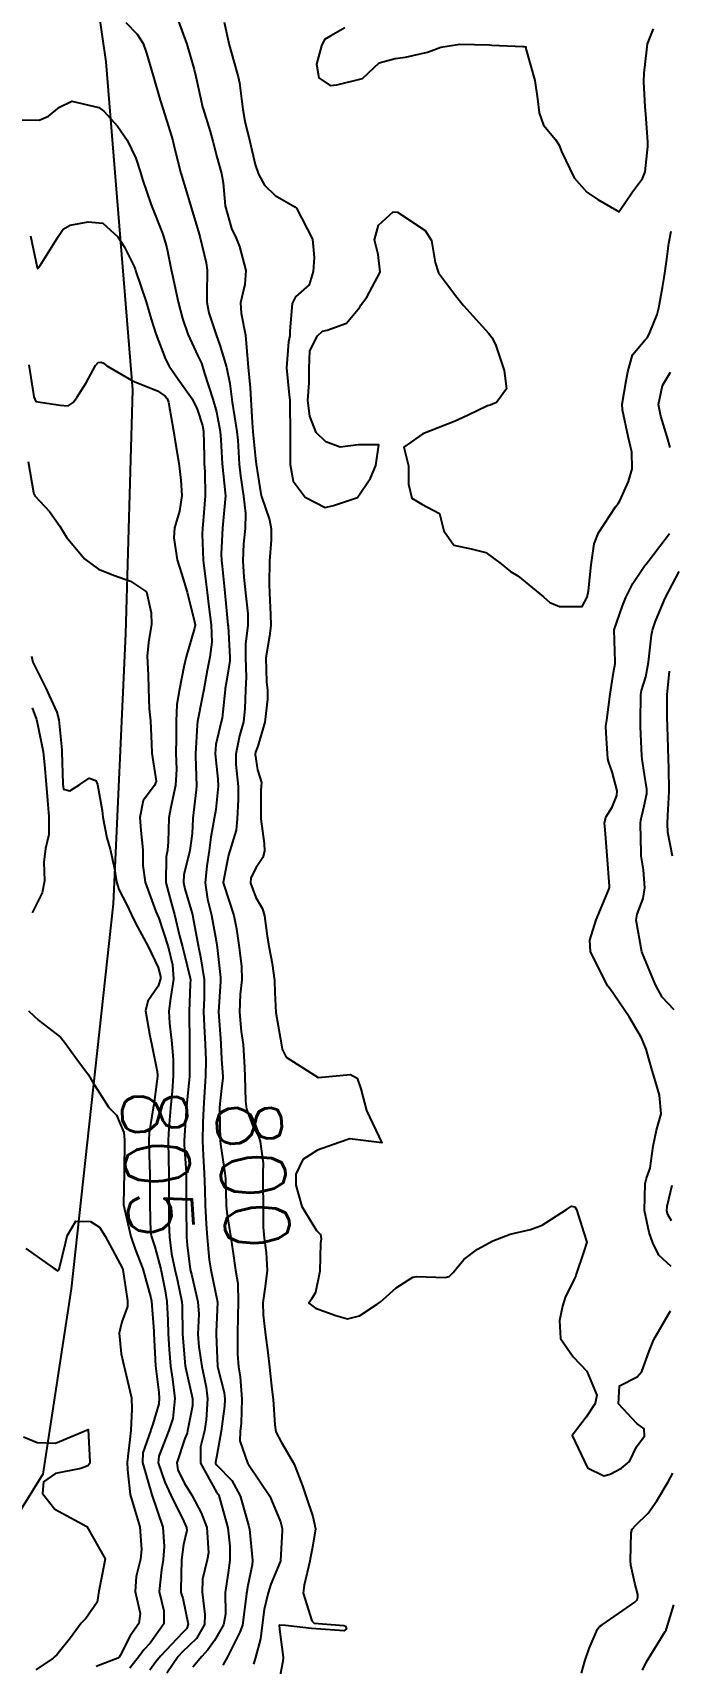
# Model space of a CAD drawing. Header units: metres. Extents: x 307586 to 320046, y 7427249 to 7434250.
# Drawn here: x 319576.8 to 319616.2, y 7427948.2 to 7428049.3 of the extents above; entities that cross this region are included whole.
import ezdxf
from ezdxf.enums import TextEntityAlignment as Align

# ---------------------------------------------------------------- set-up
doc = ezdxf.new("R2010")
doc.units = ezdxf.units.M
doc.header["$MEASUREMENT"] = 0
for name, color, linetype in [('Cotas', 45, 'Continuous'), ('Curvas de Nivel 1m', 11, 'Continuous'), ('Curvas de Nivel 5m', 15, 'Continuous'), ('Vias Secundárias', 230, 'Continuous')]:
    doc.layers.add(name, color=color, linetype=linetype)
doc.styles.add('Style-STANDARD', font='STANDARD.shx')

msp = doc.modelspace()

# ---------------------------------------------------------------- linework, layer by layer
at = {"layer": 'Curvas de Nivel 1m', "flags": 128}
for points, elevation in [([(319585.8, 7428050.07), (319586.34, 7428048.6), (319586.79, 7428047.03), (319586.89, 7428046.59), (319587.21, 7428045.18), (319587.31, 7428044.69), (319587.34, 7428044.59), (319587.78, 7428043.17), (319587.95, 7428042.58), (319588.19, 7428041.6), (319588.49, 7428040.57), (319588.58, 7428040), (319588.72, 7428038.57), (319589.11, 7428037.15), (319589.39, 7428036.56), (319589.6, 7428036.05), (319589.99, 7428034.55), (319589.94, 7428033.69), (319589.66, 7428032.55), (319589.7, 7428031.9), (319589.97, 7428030.55), (319590.05, 7428029.52), (319590.14, 7428028.55), (319590.27, 7428027.27), (319590.31, 7428026.55), (319590.38, 7428025.13), (319590.43, 7428024.55), (319590.6, 7428022.89), (319590.64, 7428022.54), (319590.92, 7428020.71), (319590.96, 7428020.54), (319591.45, 7428019.09), (319591.57, 7428018.53), (319591.57, 7428017.84), (319591.45, 7428016.53), (319591.44, 7428015.12), (319591.45, 7428014.53), (319591.52, 7428013.22), (319591.55, 7428012.53), (319591.46, 7428011.88), (319591.23, 7428010.53), (319591.28, 7428009.04), (319591.33, 7428008.53), (319591.33, 7428007.96), (319591.18, 7428006.53), (319590.73, 7428005.05), (319590.59, 7428004.68), (319590.57, 7428004.54), (319590.71, 7428003.57), (319590.96, 7428002.79), (319590.95, 7428002.54), (319590.92, 7428002.32), (319590.93, 7428000.54), (319591.13, 7427999.01), (319591.14, 7427998.53), (319591.04, 7427998.14), (319590.64, 7427997.52), (319590.3, 7427996.88), (319590.28, 7427996.54), (319590.61, 7427995.66), (319591.03, 7427994.95), (319591.16, 7427994.53), (319591.32, 7427993.26), (319591.44, 7427992.53), (319591.62, 7427991.57), (319591.76, 7427990.52), (319591.79, 7427989.76), (319591.85, 7427988.52), (319592.14, 7427986.88), (319592.2, 7427986.51), (319592.25, 7427986.26), (319592.5, 7427985.76), (319594.48, 7427984.49), (319596.49, 7427984.68), (319596.89, 7427984.46), (319597.13, 7427983.8), (319597.47, 7427982.45), (319598.43, 7427980.44), (319596.44, 7427980.68), (319595.78, 7427980.47), (319594.43, 7427979.98), (319593.52, 7427979.4), (319593.09, 7427978.5), (319593.09, 7427977.81), (319593.46, 7427976.5), (319594.37, 7427975.01), (319594.63, 7427974.75), (319594.66, 7427974.49), (319594.63, 7427974.22), (319594.59, 7427972.49), (319594.32, 7427971.16), (319594.06, 7427970.75), (319593.9, 7427970.49), (319594.31, 7427970.18), (319595.57, 7427969.73), (319596.3, 7427969.52), (319597.04, 7427969.72), (319598.14, 7427970.44), (319598.25, 7427970.51), (319598.31, 7427970.56), (319599.31, 7427971.45), (319600.34, 7427972.1), (319600.59, 7427972.16), (319602.34, 7427972.09), (319602.59, 7427972.14), (319602.84, 7427972.39), (319603.51, 7427973.21), (319604.36, 7427973.85), (319605.3, 7427974.36), (319606.37, 7427974.77), (319607.63, 7427975.07), (319608.37, 7427975.33), (319609.86, 7427976.31), (319610.17, 7427976.51), (319610.39, 7427976.47), (319610.49, 7427976.3), (319610.95, 7427974.86), (319611.13, 7427974.28), (319610.94, 7427973.7), (319610.46, 7427972.29), (319610.44, 7427972.19), (319610.34, 7427971.98), (319609.78, 7427970.84), (319609.62, 7427970.3), (319609.43, 7427969.43), (319609.5, 7427968.3), (319610.28, 7427967.17), (319611.12, 7427966.28), (319611.74, 7427964.78), (319611.65, 7427964.28), (319611.09, 7427963.42), (319610.22, 7427962.29), (319611.18, 7427960.28), (319612.19, 7427959.79), (319612.57, 7427959.88), (319613.27, 7427960.26), (319613.77, 7427960.68), (319614.21, 7427961.58), (319614.49, 7427961.98), (319614.7, 7427962.24), (319614.68, 7427962.69), (319614.23, 7427963.03), (319613.1, 7427964.26), (319613.15, 7427965.37), (319614.26, 7427965.93), (319614.53, 7427966.25), (319615, 7427967.52), (319615.28, 7427968.24), (319616.31, 7427970.01)], 799), ([(319588.66, 7428049.96), (319588.96, 7428048.56), (319589.24, 7428047.52), (319589.51, 7428046.56), (319589.59, 7428046.19), (319589.8, 7428044.55), (319589.94, 7428043.81), (319590.24, 7428042.55), (319590.58, 7428041.13), (319590.77, 7428040.54), (319591.15, 7428039.84), (319591.81, 7428039.2), (319593.03, 7428038.51), (319593.13, 7428038.42), (319594.12, 7428036.5), (319594.22, 7428035.37), (319594.16, 7428034.5), (319593.92, 7428033.66), (319593.07, 7428032.92), (319592.87, 7428032.51), (319592.73, 7428030.82), (319592.71, 7428030.51), (319592.64, 7428030.13), (319592.51, 7428028.52), (319592.68, 7428026.82), (319592.72, 7428026.51), (319592.73, 7428026.26), (319592.75, 7428024.51), (319592.74, 7428024.29), (319592.74, 7428022.51), (319592.93, 7428021.49), (319593.68, 7428020.5), (319594.91, 7428019.85), (319595.42, 7428019.97), (319596.91, 7428020.47), (319597.71, 7428021.68), (319598.06, 7428022.45), (319598.24, 7428023.74), (319596.96, 7428023.75), (319595.84, 7428023.59), (319594.96, 7428023.92), (319594.36, 7428024.5), (319593.97, 7428025.51), (319593.83, 7428026.5), (319593.92, 7428027.58), (319593.92, 7428028.5), (319593.95, 7428029.57), (319594.43, 7428030.5), (319594.74, 7428030.79), (319595.04, 7428030.85), (319596.24, 7428031.29), (319597.06, 7428032.27), (319597.13, 7428032.4), (319597.17, 7428032.47), (319597.49, 7428032.89), (319598.32, 7428034.45), (319598.19, 7428035.55), (319597.97, 7428036.46), (319598.21, 7428037.36), (319599.13, 7428038.2), (319599.39, 7428038.18), (319601.11, 7428037.04), (319601.5, 7428036.41), (319601.72, 7428035.04), (319601.94, 7428034.41), (319602.43, 7428033.75), (319603.07, 7428032.9), (319603.48, 7428032.39), (319605.04, 7428030.67), (319605.27, 7428030.37), (319605.49, 7428029.91), (319606, 7428028.36), (319606.14, 7428027.21), (319605.53, 7428026.36), (319605.14, 7428026.21), (319604.98, 7428026.15), (319603.78, 7428025.58), (319602.97, 7428025.21), (319600.96, 7428024.42), (319599.79, 7428023.6), (319600.08, 7428022.43), (319600.07, 7428021.29), (319600.28, 7428020.43), (319600.91, 7428020.05), (319601.99, 7428019.49), (319602.26, 7428018.4), (319602.88, 7428017.51), (319603.97, 7428017.28), (319604.87, 7428017.07), (319605.82, 7428016.36), (319606.4, 7428015.89), (319606.86, 7428015.61), (319608.44, 7428014.32), (319608.84, 7428013.95), (319609.44, 7428013.71), (319610.84, 7428013.71), (319611.16, 7428014.3), (319611.24, 7428014.69), (319611.4, 7428016.29), (319611.58, 7428017.59), (319611.85, 7428018.29), (319612.91, 7428019.9), (319613.07, 7428020.11), (319613.18, 7428020.27), (319613.72, 7428021.47), (319613.95, 7428022.26), (319613.92, 7428023.29), (319613.7, 7428024.26), (319613.34, 7428025.91), (319613.33, 7428026.27), (319613.57, 7428027.7), (319613.67, 7428028.26), (319613.96, 7428029.33), (319614.74, 7428030.25), (319614.89, 7428030.4), (319615.04, 7428030.7), (319615.48, 7428031.82), (319615.6, 7428032.24), (319615.83, 7428033.49), (319615.94, 7428034.24), (319616.08, 7428035.25), (319616.21, 7428036.24), (319616.35, 7428037)], 798), ([(319596.13, 7428049.61), (319595.26, 7428049.11), (319594.86, 7428048.89), (319594.68, 7428048.5), (319594.38, 7428047.35), (319594.52, 7428046.5), (319595.22, 7428046.03), (319595.63, 7428046.08), (319597.22, 7428046.47), (319598.26, 7428047.43), (319599.24, 7428047.71), (319599.9, 7428047.78), (319601.25, 7428048.09), (319601.49, 7428048.18), (319602.08, 7428048.41), (319603.26, 7428048.6), (319605.08, 7428048.55), (319605.25, 7428048.53), (319607.17, 7428048.44), (319607.25, 7428048.44), (319607.34, 7428048.43), (319607.35, 7428048.35), (319607.36, 7428048.24), (319607.9, 7428046.34), (319608.07, 7428045.2), (319608.17, 7428044.34), (319608.44, 7428043.57), (319609.19, 7428042.67), (319609.41, 7428042.32), (319609.56, 7428041.93), (319610.34, 7428040.31), (319611.14, 7428039.42), (319611.81, 7428038.96), (319612.98, 7428038.27), (319613.13, 7428038.19), (319613.16, 7428038.24), (319613.17, 7428038.27), (319613.97, 7428039.43), (319614.58, 7428040.26), (319614.74, 7428040.67), (319614.91, 7428042.25), (319614.91, 7428042.53), (319614.79, 7428044.25), (319614.75, 7428044.71), (319614.67, 7428046.26), (319614.69, 7428046.8), (319614.84, 7428048.25), (319614.9, 7428048.61), (319615.27, 7428049.54)], 797), ([(319576.01, 7428043.9), (319577.19, 7428043.87), (319577.77, 7428044.12), (319578.45, 7428044.69), (319579.21, 7428045.05), (319580.89, 7428044.66), (319581.2, 7428044.44), (319582.04, 7428043.5), (319582.63, 7428042.64), (319583.17, 7428041.53), (319583.46, 7428040.63), (319583.59, 7428040.19), (319584.12, 7428038.62), (319584.81, 7428036.91), (319584.92, 7428036.61), (319585.1, 7428035.96), (319585.37, 7428034.61), (319585.44, 7428034.25), (319585.8, 7428032.6), (319586.07, 7428031.57), (319586.4, 7428030.6), (319587.02, 7428029.26), (319587.24, 7428028.81), (319587.31, 7428028.59), (319587.43, 7428028.16), (319587.95, 7428026.58), (319588.18, 7428025.78), (319588.4, 7428024.57), (319588.44, 7428024.05), (319588.52, 7428022.57), (319588.72, 7428020.76), (319588.73, 7428020.56), (319588.71, 7428020.36), (319588.55, 7428018.57), (319588.47, 7428016.97), (319588.48, 7428016.57), (319588.52, 7428016.22), (319588.69, 7428014.56), (319588.82, 7428013.24), (319588.88, 7428012.56), (319588.89, 7428012.49), (319589.01, 7428010.56), (319589, 7428010.35), (319588.78, 7428008.95), (319588.72, 7428008.62), (319588.71, 7428008.56), (319588.52, 7428006.79), (319588.47, 7428006.56), (319588.14, 7428005.16), (319588.1, 7428004.57), (319588.26, 7428003.01), (319588.27, 7428002.56), (319588.13, 7428001.12), (319588.04, 7428000.57), (319587.82, 7427999.41), (319587.71, 7427998.57), (319587.58, 7427997.63), (319587.47, 7427996.57), (319587.62, 7427995.56), (319587.87, 7427994.57), (319588.16, 7427992.98), (319588.22, 7427992.56), (319588.42, 7427990.7), (319588.43, 7427990.56), (319588.43, 7427990.44), (319588.3, 7427988.56), (319588.44, 7427986.63), (319588.45, 7427986.56), (319588.49, 7427985.63), (319588.57, 7427984.56), (319588.56, 7427984.48), (319588.47, 7427983.63), (319588.37, 7427982.65), (319588.37, 7427982.56), (319588.41, 7427980.58), (319588.41, 7427980.56), (319588.43, 7427980.36), (319588.7, 7427978.56), (319588.73, 7427978.23), (319588.78, 7427976.56), (319588.82, 7427976.11), (319589.07, 7427974.55), (319589.18, 7427973.73), (319589.36, 7427972.55), (319589.49, 7427971.71), (319589.51, 7427970.54), (319589.49, 7427969.73), (319589.47, 7427968.54), (319589.47, 7427967.34), (319589.54, 7427966.54), (319589.64, 7427965.92), (319589.75, 7427964.54), (319589.7, 7427963.06), (319589.64, 7427962.54), (319589.63, 7427961.96), (319590.12, 7427960.53), (319590.15, 7427960.49), (319590.19, 7427960.43), (319591.48, 7427958.52), (319592.15, 7427956.94), (319592.25, 7427956.51), (319592.25, 7427956.4), (319592.14, 7427954.51), (319592.12, 7427954.46), (319591.55, 7427953.07), (319591.37, 7427952.52), (319591.12, 7427951.49), (319591.01, 7427950.52), (319590.91, 7427949.68), (319590.6, 7427948.52), (319590.47, 7427948.11)], 801), ([(319576.64, 7428036.71), (319577.06, 7428034.73), (319577.07, 7428034.71), (319577.08, 7428034.68), (319577.11, 7428034.68), (319577.13, 7428034.71), (319577.25, 7428034.87), (319578.39, 7428036.69), (319578.67, 7428037.12), (319579.11, 7428037.37), (319580.22, 7428037.57), (319581.12, 7428037.5), (319582.06, 7428036.65), (319582.47, 7428036.01), (319583.08, 7428034.8), (319583.13, 7428034.63), (319583.16, 7428034.56), (319583.81, 7428032.62), (319584.13, 7428031.53), (319584.42, 7428030.62), (319585.02, 7428029.06), (319585.25, 7428028.61), (319585.8, 7428027.81), (319586.66, 7428026.59), (319586.98, 7428025.96), (319587.31, 7428024.93), (319587.36, 7428024.58), (319587.4, 7428023.03), (319587.42, 7428022.58), (319587.46, 7428022.06), (319587.47, 7428020.58), (319587.34, 7428019.03), (319587.3, 7428018.58), (319587.28, 7428018.19), (319587.34, 7428016.58), (319587.51, 7428015.24), (319587.6, 7428014.57), (319587.7, 7428013.7), (319587.84, 7428012.57), (319587.88, 7428011.49), (319587.76, 7428010.57), (319587.6, 7428009.75), (319587.38, 7428008.57), (319587.29, 7428008.05), (319587, 7428006.58), (319586.97, 7428006.35), (319586.88, 7428004.58), (319586.88, 7428004.42), (319586.93, 7428002.58), (319586.92, 7428002.34), (319586.71, 7428000.58), (319586.71, 7428000.54), (319586.66, 7427999.64), (319586.53, 7427998.58), (319586.16, 7427997.06), (319586.13, 7427996.59), (319586.22, 7427996.19), (319586.61, 7427994.87), (319586.68, 7427994.58), (319586.71, 7427994.47), (319587.06, 7427992.58), (319587.18, 7427991.97), (319587.4, 7427990.57), (319587.4, 7427989.43), (319587.36, 7427988.57), (319587.4, 7427987.69), (319587.48, 7427986.57), (319587.51, 7427985.55), (319587.5, 7427984.57), (319587.43, 7427983.61), (319587.36, 7427982.57), (319587.33, 7427981.69), (319587.31, 7427980.57), (319587.34, 7427979.65), (319587.42, 7427978.57), (319587.45, 7427977.52), (319587.47, 7427976.57), (319587.54, 7427975.4), (319587.6, 7427974.57), (319587.72, 7427973.19), (319587.82, 7427972.57), (319588.22, 7427970.66), (319588.23, 7427970.56), (319588.15, 7427968.7), (319588.15, 7427968.56), (319588.24, 7427966.58), (319588.24, 7427966.56), (319588.26, 7427966.48), (319588.65, 7427964.96), (319588.7, 7427964.55), (319588.68, 7427964.11), (319588.47, 7427962.56), (319588.2, 7427961.04), (319588.12, 7427960.64), (319588.12, 7427960.56), (319588.19, 7427960.45), (319589.12, 7427959.49), (319589.64, 7427958.54), (319590.15, 7427956.73), (319590.2, 7427956.53), (319590.21, 7427956.47), (319590.4, 7427954.53), (319590.38, 7427954.27), (319590.1, 7427952.87), (319590.05, 7427952.58), (319590.04, 7427952.53), (319590.04, 7427952.47), (319589.78, 7427950.53), (319589.62, 7427950.09), (319588.85, 7427948.55), (319588.56, 7427948.04)], 802), ([(319576.54, 7428028.71), (319576.83, 7428026.87), (319576.85, 7428026.71), (319576.98, 7428026.42), (319578.48, 7428026.19), (319578.98, 7428026.16), (319579.29, 7428026.36), (319579.52, 7428026.67), (319580.09, 7428027.58), (319580.67, 7428028.66), (319580.84, 7428028.84), (319581.02, 7428028.87), (319581.17, 7428028.81), (319581.37, 7428028.65), (319583, 7428027.68), (319584.51, 7428027.09), (319584.99, 7428026.76), (319585.11, 7428026.61), (319585.2, 7428026.39), (319585.51, 7428024.6), (319585.61, 7428023.95), (319585.83, 7428022.6), (319585.97, 7428021.55), (319586.02, 7428020.6), (319585.88, 7428019.62), (319585.58, 7428018.6), (319585.52, 7428017.97), (319585.74, 7428016.6), (319586.01, 7428015.75), (319586.36, 7428014.59), (319586.82, 7428012.77), (319586.85, 7428012.58), (319586.85, 7428012.54), (319586.81, 7428012.37), (319586.29, 7428010.59), (319586.16, 7428009.96), (319585.88, 7428008.59), (319585.72, 7428007.63), (319585.67, 7428006.6), (319585.67, 7428005.53), (319585.66, 7428004.6), (319585.69, 7428003.62), (319585.64, 7428002.6), (319585.34, 7428001.27), (319585.23, 7428000.6), (319585.18, 7427999.12), (319585.13, 7427998.6), (319585.06, 7427998.19), (319585.04, 7427996.6), (319585.36, 7427995.35), (319585.58, 7427994.6), (319585.88, 7427993.29), (319586.07, 7427992.59), (319586.17, 7427992.19), (319586.55, 7427990.65), (319586.56, 7427990.58), (319586.55, 7427990.29), (319586.47, 7427988.58), (319586.5, 7427986.58), (319586.5, 7427984.58), (319586.5, 7427984.56), (319586.48, 7427984.34), (319586.32, 7427982.72), (319586.31, 7427982.58), (319586.29, 7427982.42), (319586.18, 7427980.58), (319586.18, 7427980.33), (319586.29, 7427978.58), (319586.3, 7427976.67), (319586.3, 7427976.58), (319586.3, 7427976.49), (319586.32, 7427974.58), (319586.36, 7427974.1), (319586.55, 7427972.58), (319586.62, 7427972.29), (319587.02, 7427970.57), (319587.07, 7427969.81), (319587.02, 7427968.57), (319587.07, 7427967.78), (319587.26, 7427966.57), (319587.54, 7427965.28), (319587.62, 7427964.57), (319587.54, 7427963.25), (319587.43, 7427962.57), (319587.18, 7427961.59), (319587.18, 7427960.57), (319588.17, 7427958.77), (319588.27, 7427958.65), (319588.32, 7427958.56), (319588.39, 7427958.34), (319588.87, 7427956.55), (319589, 7427955.42), (319589.01, 7427954.55), (319588.9, 7427953.76), (319588.72, 7427952.55), (319588.73, 7427951.2), (319588.61, 7427950.55), (319588.06, 7427949.56), (319587.63, 7427948.99), (319587.26, 7427948.57), (319586.71, 7427947.91)], 803), ([(319616.29, 7428023.57), (319616.11, 7428024.24), (319615.71, 7428025.51), (319615.58, 7428026.24), (319615.82, 7428027.42), (319616.32, 7428028.24)], 799), ([(319576.51, 7428022.71), (319576.84, 7428020.79), (319576.86, 7428020.71), (319576.91, 7428020.57), (319577.82, 7428019.61), (319578.47, 7428018.69), (319578.88, 7428018.01), (319580, 7428016.67), (319580.86, 7428016.02), (319581.85, 7428015.64), (319582.85, 7428015.29), (319583.83, 7428014.62), (319584.13, 7428013.31), (319584.15, 7428012.62), (319583.95, 7428011.47), (319583.88, 7428010.62), (319583.94, 7428009.46), (319583.96, 7428008.62), (319584.01, 7428007.36), (319584.08, 7428006.62), (319584.14, 7428005.2), (319584.17, 7428004.62), (319584.43, 7428002.88), (319584.34, 7428002.61), (319583.63, 7428001.68), (319583.42, 7428000.62), (319583.48, 7427999.81), (319583.6, 7427998.62), (319583.61, 7427997.65), (319583.75, 7427996.62), (319584.42, 7427994.8), (319584.5, 7427994.61), (319584.6, 7427994.37), (319585.17, 7427992.6), (319585.45, 7427991.49), (319585.51, 7427990.6), (319585.33, 7427989.39), (319585.23, 7427988.6), (319585.26, 7427987.86), (319585.4, 7427986.6), (319585.48, 7427985.59), (319585.48, 7427984.6), (319585.42, 7427983.65), (319585.32, 7427982.6), (319585.21, 7427981.36), (319585.17, 7427980.6), (319585.19, 7427979.37), (319585.22, 7427978.6), (319585.23, 7427977.76), (319585.23, 7427976.6), (319585.23, 7427975.46), (319585.26, 7427974.6), (319585.39, 7427973.55), (319585.6, 7427972.59), (319585.73, 7427971.99), (319586.02, 7427970.58), (319586.04, 7427970.32), (319586.06, 7427968.58), (319586.24, 7427966.6), (319586.24, 7427966.58), (319586.25, 7427966.56), (319586.26, 7427966.5), (319586.69, 7427964.58), (319586.69, 7427964.12), (319586.38, 7427962.58), (319586.35, 7427962.44), (319586.21, 7427962.11), (319585.72, 7427960.59), (319585.77, 7427960.16), (319586.18, 7427959.36), (319586.64, 7427958.58), (319587.23, 7427957.49), (319587.57, 7427956.57), (319587.68, 7427955.01), (319587.6, 7427954.57), (319587.3, 7427953.37), (319587.28, 7427952.57), (319587.46, 7427951.18), (319587.43, 7427950.57), (319586.94, 7427949.69), (319586.06, 7427948.86), (319585.8, 7427948.58), (319585.09, 7427947.54)], 804), ([(319616.35, 7427972.78), (319615.6, 7427973.48), (319615.23, 7427974.24), (319614.99, 7427974.87), (319614.71, 7427976.25), (319614.75, 7427977.9), (319614.83, 7427978.24), (319615.05, 7427978.88), (319615.25, 7427980.24), (319615.45, 7427981.23), (319615.73, 7427982.23), (319615.64, 7427983.4), (319615.38, 7427984.24), (319615.18, 7427984.93), (319614.81, 7427986.25), (319614.51, 7427986.95), (319613.75, 7427988.26), (319612.55, 7427990.02), (319612.44, 7427990.16), (319612.37, 7427990.27), (319612.18, 7427990.66), (319611.36, 7427992.29), (319611.31, 7427993.01), (319611.7, 7427994.28), (319612.5, 7427996.15), (319612.54, 7427996.27), (319612.54, 7427996.36), (319612.4, 7427998.27), (319612.26, 7427999.87), (319612.23, 7428000.28), (319612.31, 7428000.64), (319612.69, 7428001.26), (319612.99, 7428001.98), (319613.01, 7428002.27), (319612.71, 7428003.46), (319612.49, 7428004.04), (319612.44, 7428004.27), (319612.32, 7428005.85), (319612.31, 7428006.28), (319612.36, 7428006.67), (319612.58, 7428008.27), (319612.79, 7428009.61), (319612.88, 7428010.18), (319612.89, 7428010.27), (319612.82, 7428012.27), (319613.34, 7428013.76), (319613.54, 7428014.26), (319613.98, 7428015.14), (319614.73, 7428016.25), (319614.79, 7428016.32), (319614.87, 7428016.41), (319615.66, 7428017.46), (319616.25, 7428018.23)], 799), ([(319616.44, 7427998.22), (319616.15, 7427999.71), (319616.12, 7428000.23), (319616.16, 7428000.75), (319616.23, 7428002.23), (319616.22, 7428003.73), (319616.2, 7428004.23), (319616.15, 7428005.65), (319616.14, 7428006.23), (319616.11, 7428006.87), (319616.1, 7428008.23), (319616.26, 7428009.7)], 801), ([(319576.75, 7428007.43), (319577.01, 7428006.7), (319577.11, 7428006.32), (319577.43, 7428004.69), (319577.52, 7428003.88), (319577.61, 7428002.69), (319577.7, 7428001.68), (319577.79, 7428000.69), (319577.79, 7427999.56), (319577.58, 7427998.69), (319577.47, 7427997.86), (319577.52, 7427996.69), (319577.37, 7427995.94), (319576.75, 7427994.7)], 806), ([(319576.53, 7427988.62), (319577.17, 7427988.04), (319578.51, 7427987), (319578.75, 7427986.68), (319579.52, 7427985.64), (319580.24, 7427984.66), (319580.48, 7427984.23), (319581.5, 7427982.64), (319581.97, 7427982.16), (319582.44, 7427981.09), (319582.48, 7427980.63), (319582.48, 7427980.58), (319582.46, 7427978.63), (319582.46, 7427978.58), (319582.41, 7427976.63), (319582.42, 7427976.59), (319582.86, 7427974.63), (319583.14, 7427973.84), (319583.6, 7427972.62), (319584.11, 7427970.82), (319584.14, 7427970.61), (319584.29, 7427968.76), (319584.3, 7427968.62), (319584.39, 7427966.61), (319584.59, 7427964.95), (319584.63, 7427964.6), (319584.59, 7427964.25), (319584.22, 7427963), (319584.13, 7427962.7), (319584.1, 7427962.61), (319583.6, 7427961.21), (319583.58, 7427960.62), (319584.17, 7427958.61), (319584.84, 7427956.6), (319584.93, 7427955.4), (319584.86, 7427954.6), (319584.76, 7427953.95), (319584.63, 7427952.6), (319584.9, 7427951.42), (319584.9, 7427950.6), (319584.06, 7427949.41), (319583.67, 7427949), (319583.41, 7427948.62), (319582.81, 7427947.85)], 806), ([(319576.35, 7427973.88), (319578.05, 7427972.68), (319578.33, 7427972.51), (319578.42, 7427972.59), (319578.44, 7427972.68), (319578.82, 7427974.21), (319578.92, 7427974.67), (319579.45, 7427975.59), (319580.37, 7427975.57), (319580.93, 7427975.21), (319581.28, 7427974.65), (319582.33, 7427972.68), (319582.36, 7427972.63), (319582.37, 7427972.59), (319582.66, 7427970.63), (319582.65, 7427970.29), (319582.3, 7427969.33), (319582.14, 7427968.63), (319582.27, 7427967.36), (319582.43, 7427966.63), (319582.5, 7427966.39), (319582.91, 7427964.62), (319582.93, 7427963.92), (319582.87, 7427962.62), (319582.8, 7427962.03), (319582.64, 7427960.63), (319582.65, 7427960.16), (319582.83, 7427958.62), (319583.11, 7427957.66), (319583.42, 7427956.62), (319583.53, 7427955.22), (319583.47, 7427954.62), (319583.2, 7427953.53), (319583.13, 7427952.62), (319583.45, 7427951.25), (319583.37, 7427950.62), (319582.83, 7427949.86), (319582.21, 7427948.63), (319582.14, 7427948.54), (319582.05, 7427948.48), (319580.72, 7427947.96)], 807), ([(319576.21, 7427962.2), (319577.05, 7427961.85), (319578.2, 7427961.81), (319580.21, 7427962.65), (319580.33, 7427960.65), (319580.31, 7427960.53), (319580.19, 7427960.41), (319579.77, 7427960.24), (319578.19, 7427959.92), (319577.45, 7427959.42), (319577.38, 7427958.69), (319578.16, 7427957.72), (319580.14, 7427956.65), (319581.27, 7427954.64), (319581.08, 7427953.67), (319580.88, 7427952.64), (319580.78, 7427951.95), (319580.08, 7427950.94), (319579.79, 7427950.65), (319579.12, 7427949.73), (319578.27, 7427948.68), (319578.16, 7427948.57), (319578.05, 7427948.48), (319576.98, 7427947.75)], 808), ([(319614.57, 7427947.72), (319614.82, 7427948.24), (319615.98, 7427950.13), (319616.04, 7427950.22), (319616.05, 7427950.24), (319616.07, 7427950.3), (319616.52, 7427951.79)], 801)]:
    msp.add_lwpolyline(points, dxfattribs=dict(at, elevation=elevation))
at = {"layer": 'Curvas de Nivel 5m', "flags": 128}
for points, elevation in [([(319582.56, 7428049.93), (319583.26, 7428049.22), (319583.62, 7428048.63), (319583.83, 7428048.04), (319584.25, 7428046.62), (319584.69, 7428045.13), (319584.85, 7428044.61), (319585.19, 7428043.49), (319585.46, 7428042.61), (319585.55, 7428042.23), (319585.97, 7428040.6), (319586.31, 7428039.43), (319586.57, 7428038.6), (319587.11, 7428036.81), (319587.16, 7428036.59), (319587.53, 7428035.03), (319587.59, 7428034.58), (319587.57, 7428033.09), (319587.58, 7428032.58), (319587.7, 7428031.93), (319588.15, 7428030.57), (319588.39, 7428029.93), (319588.8, 7428028.56), (319589, 7428027.55), (319589.12, 7428026.56), (319589.15, 7428026.39), (319589.44, 7428024.56), (319589.49, 7428024.02), (319589.58, 7428022.55), (319589.66, 7428021.82), (319589.85, 7428020.55), (319589.98, 7428019.47), (319589.95, 7428018.55), (319589.84, 7428017.59), (319589.81, 7428016.55), (319589.87, 7428015.54), (319589.98, 7428014.55), (319590.12, 7428013.26), (319590.12, 7428012.55), (319589.98, 7428011.37), (319589.97, 7428010.55), (319590.01, 7428009.32), (319589.98, 7428008.55), (319589.94, 7428007.36), (319589.84, 7428006.55), (319589.6, 7428005.69), (319589.37, 7428004.55), (319589.37, 7428003.9), (319589.51, 7428002.55), (319589.51, 7428001.73), (319589.45, 7428000.55), (319589.39, 7427999.83), (319589, 7427998.56), (319588.92, 7427998.29), (319588.63, 7427996.82), (319588.59, 7427996.59), (319588.59, 7427996.56), (319588.62, 7427996.45), (319589.25, 7427994.55), (319589.42, 7427993.72), (319589.58, 7427992.55), (319589.73, 7427991.38), (319589.74, 7427990.55), (319589.65, 7427989.66), (319589.59, 7427988.55), (319589.71, 7427987.35), (319589.82, 7427986.55), (319589.91, 7427985.12), (319589.94, 7427984.55), (319589.98, 7427983.02), (319590.04, 7427982.54), (319590.44, 7427981.44), (319590.77, 7427980.86), (319590.89, 7427980.53), (319591.06, 7427979.17), (319591.05, 7427978.53), (319591.04, 7427977.89), (319591.06, 7427976.53), (319591.06, 7427975.22), (319591.12, 7427974.53), (319591.25, 7427973.63), (319591.32, 7427972.53), (319591.18, 7427971.38), (319591.05, 7427970.52), (319591.06, 7427969.77), (319591.21, 7427968.52), (319591.36, 7427967.44), (319591.45, 7427966.52), (319591.6, 7427965.17), (319591.68, 7427964.52), (319591.79, 7427962.95), (319591.86, 7427962.51), (319592.21, 7427961.86), (319592.98, 7427960.5), (319593.51, 7427959.17), (319593.74, 7427958.49), (319594.15, 7427957.27), (319594.31, 7427956.49), (319594.13, 7427955.36), (319593.98, 7427954.64), (319593.95, 7427954.49), (319593.6, 7427953), (319593.55, 7427952.5), (319594.08, 7427950.78), (319594.22, 7427950.64), (319596.07, 7427950.51), (319596.18, 7427950.46), (319596.23, 7427950.3), (319596.07, 7427950.18), (319595.8, 7427950.2), (319594.07, 7427950.31), (319592.45, 7427950.51), (319592.07, 7427950.53), (319592.06, 7427950.52), (319592.07, 7427950.28), (319592.31, 7427948.51), (319592.28, 7427948.28), (319592.03, 7427946.99)], 800), ([(319616.54, 7427988.7), (319615.8, 7427989.48), (319615.38, 7427990.24), (319614.58, 7427992.19), (319614.56, 7427992.25), (319614.54, 7427992.29), (319614.18, 7427994.25), (319614.24, 7427994.62), (319614.62, 7427995.59), (319614.72, 7427996.25), (319614.64, 7427997.38), (319614.5, 7427998.25), (319614.49, 7427998.42), (319614.45, 7428000.25), (319614.47, 7428000.45), (319614.69, 7428001.35), (319614.84, 7428002.11), (319614.85, 7428002.25), (319614.85, 7428002.39), (319614.71, 7428003.29), (319614.56, 7428004.25), (319614.53, 7428004.44), (319614.46, 7428006.25), (319614.46, 7428006.55), (319614.47, 7428008.25), (319614.52, 7428008.51), (319614.78, 7428009.34), (319614.96, 7428010.25), (319615.13, 7428011.93), (319615.19, 7428012.24), (319615.39, 7428012.8), (319615.98, 7428014.23), (319616.86, 7428015.88)], 800), ([(319576.71, 7428010.62), (319576.79, 7428010.26), (319577.58, 7428008.69), (319578.28, 7428007.15), (319578.41, 7428006.68), (319578.58, 7428004.83), (319578.58, 7428004.68), (319578.64, 7428002.74), (319578.64, 7428002.68), (319578.69, 7428002.39), (319579.09, 7428002.27), (319579.71, 7428002.67), (319580.29, 7428003.07), (319580.7, 7428002.91), (319580.8, 7428002.66), (319581.08, 7428001.06), (319581.13, 7428000.65), (319581.38, 7427999.37), (319581.59, 7427998.65), (319581.85, 7427997.43), (319581.97, 7427996.64), (319582.13, 7427996.15), (319582.61, 7427995.21), (319582.88, 7427994.63), (319583.15, 7427994.07), (319583.93, 7427992.62), (319584.56, 7427991.31), (319584.71, 7427990.76), (319584.71, 7427990.61), (319584.55, 7427990.15), (319583.92, 7427989.23), (319583.78, 7427988.62), (319584.05, 7427987.08), (319584.15, 7427986.61), (319584.49, 7427984.86), (319584.51, 7427984.64), (319584.51, 7427984.61), (319584.51, 7427984.58), (319584.48, 7427984.24), (319584.28, 7427982.79), (319584.25, 7427982.61), (319584, 7427981.06), (319583.98, 7427980.61), (319584.03, 7427979), (319584.04, 7427978.61), (319584.05, 7427976.96), (319584.05, 7427976.61), (319584.09, 7427974.89), (319584.14, 7427974.61), (319584.35, 7427973.99), (319584.72, 7427972.6), (319584.99, 7427971.27), (319585.09, 7427970.6), (319585.16, 7427969.45), (319585.18, 7427968.6), (319585.24, 7427967.63), (319585.32, 7427966.59), (319585.44, 7427965.78), (319585.6, 7427964.59), (319585.46, 7427963.35), (319585.23, 7427962.59), (319584.6, 7427961), (319584.56, 7427960.6), (319584.98, 7427959.39), (319585.35, 7427958.59), (319586.15, 7427956.96), (319586.32, 7427956.58), (319586.33, 7427956.39), (319586.13, 7427955.53), (319586.01, 7427954.58), (319585.97, 7427952.71), (319585.97, 7427952.58), (319585.99, 7427952.48), (319586.09, 7427952.19), (319586.42, 7427950.58), (319586.33, 7427950.32), (319586.07, 7427950.05), (319584.7, 7427948.6), (319584.41, 7427948.24), (319584.04, 7427947.74)], 805), ([(319616.38, 7427975.61), (319616.15, 7427975.99), (319616.08, 7427976.22), (319616.1, 7427976.51), (319616.41, 7427977.82)], 800), ([(319610.79, 7427947.54), (319611.01, 7427948.28), (319611.27, 7427949.07), (319611.8, 7427950.27), (319611.91, 7427950.43), (319612.08, 7427950.55), (319613.1, 7427951.25), (319614.1, 7427951.94), (319614.25, 7427952.1), (319614.3, 7427952.25), (319614.29, 7427952.43), (319614.11, 7427953.12), (319613.86, 7427954.25), (319613.84, 7427954.54), (319613.88, 7427956.25), (319613.93, 7427956.47), (319614.15, 7427956.7), (319614.93, 7427957.47), (319615.46, 7427958.23), (319616.18, 7427959.42), (319616.47, 7427959.94)], 800)]:
    msp.add_lwpolyline(points, dxfattribs=dict(at, elevation=elevation))
at = {"layer": 'Vias Secundárias'}
msp.add_lwpolyline([(319578.81, 7428064.81), (319581.32, 7428047.49), (319582.97, 7428027.15), (319582.53, 7428012.02), (319581.76, 7427995.26), (319579.17, 7427971.39), (319577.41, 7427959.89), (319569.44, 7427947.05), (319562.35, 7427919.84), (319556.8, 7427888.33)], dxfattribs=at)
msp.add_lwpolyline([(319578.81, 7428064.81), (319581.32, 7428047.49), (319582.97, 7428027.15), (319582.53, 7428012.02), (319581.76, 7427995.26), (319579.17, 7427971.39), (319577.41, 7427959.89), (319569.44, 7427947.05), (319562.35, 7427919.84), (319556.8, 7427888.33)], dxfattribs=at)

# ---------------------------------------------------------------- texts
at = {"layer": 'Cotas', "style": 'Style-STANDARD'}
for s, rotation, p in [('805', 273.3897, (319584.52, 7427979.15, 805)), ('800', 274.4441, (319590.45, 7427978.45, 800))]:
    msp.add_text(s, height=4, rotation=rotation, dxfattribs=at).set_placement(p, align=Align.MIDDLE_CENTER)

doc.saveas('drawing.dxf')
